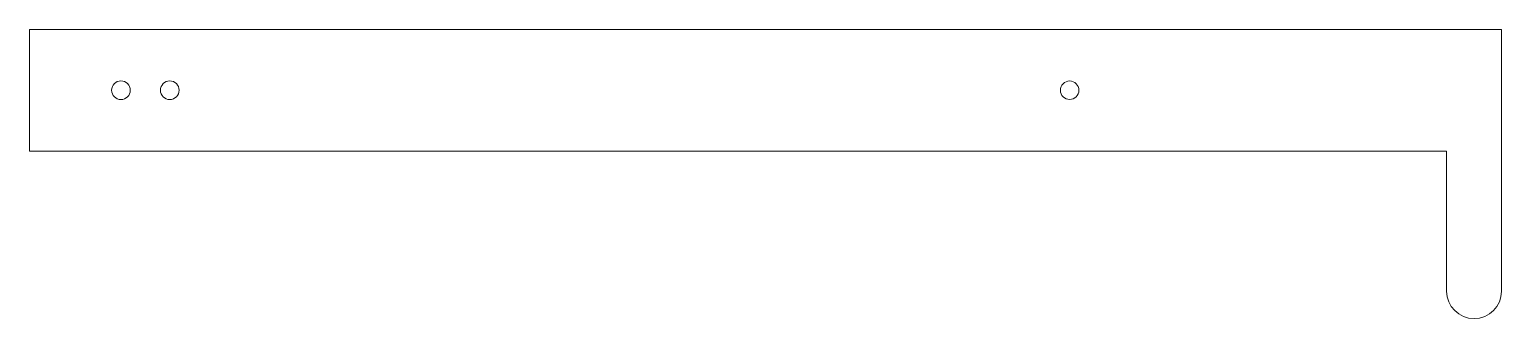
# Model space of a CAD drawing. Header units: millimetres. Extents: x -167 to 74, y -36 to 12.
import ezdxf

# ---------------------------------------------------------------- set-up
doc = ezdxf.new("R2010")
doc.units = ezdxf.units.MM

msp = doc.modelspace()

# ---------------------------------------------------------------- linework, layer by layer
at = {"color": 7, "linetype": 'Continuous', "lineweight": 15}
for p, q in [((74.04, 11.57), (-167.26, 11.57)), ((-167.26, 11.57), (-167.26, -8.43)), ((74.04, -31.43), (74.04, 11.57)), ((-167.26, -8.43), (65.04, -8.43)), ((65.04, -8.43), (65.04, -31.43))]:
    msp.add_line(p, q, dxfattribs=at)
for centre, radius in [((-152.26, 1.57), 1.53), ((-144.26, 1.57), 1.53), ((3.24, 1.57), 1.52)]:
    msp.add_circle(centre, radius, dxfattribs=at)
msp.add_arc((69.54, -31.43), 4.5, 180, 0, dxfattribs=at)

doc.saveas('drawing.dxf')
